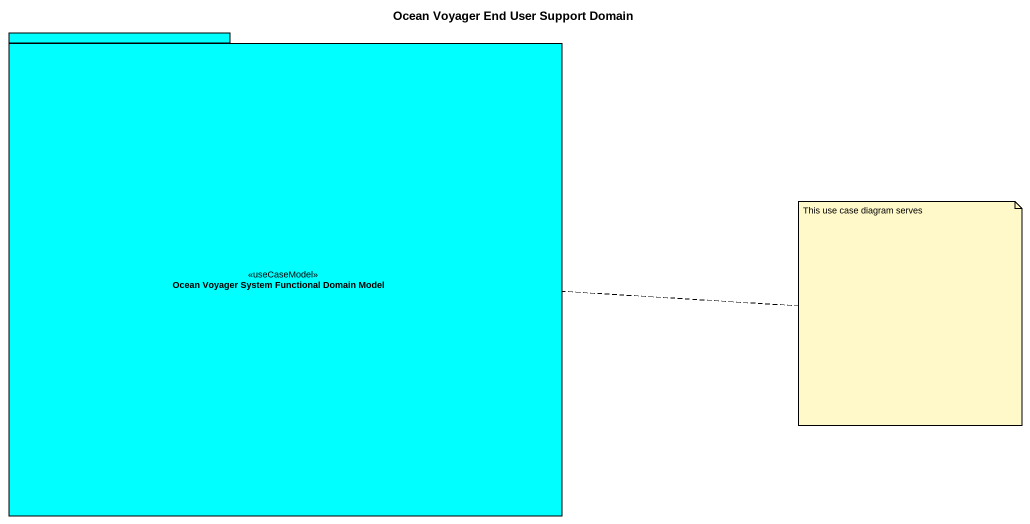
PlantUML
@startuml
title Ocean Voyager End User Support Domain
package "Ocean Voyager System Functional Domain Model" as Ocean_Voyager_System <<useCaseModel>> #00FFFF {
}
note right of Ocean_Voyager_System : This use case diagram serves
@enduml
